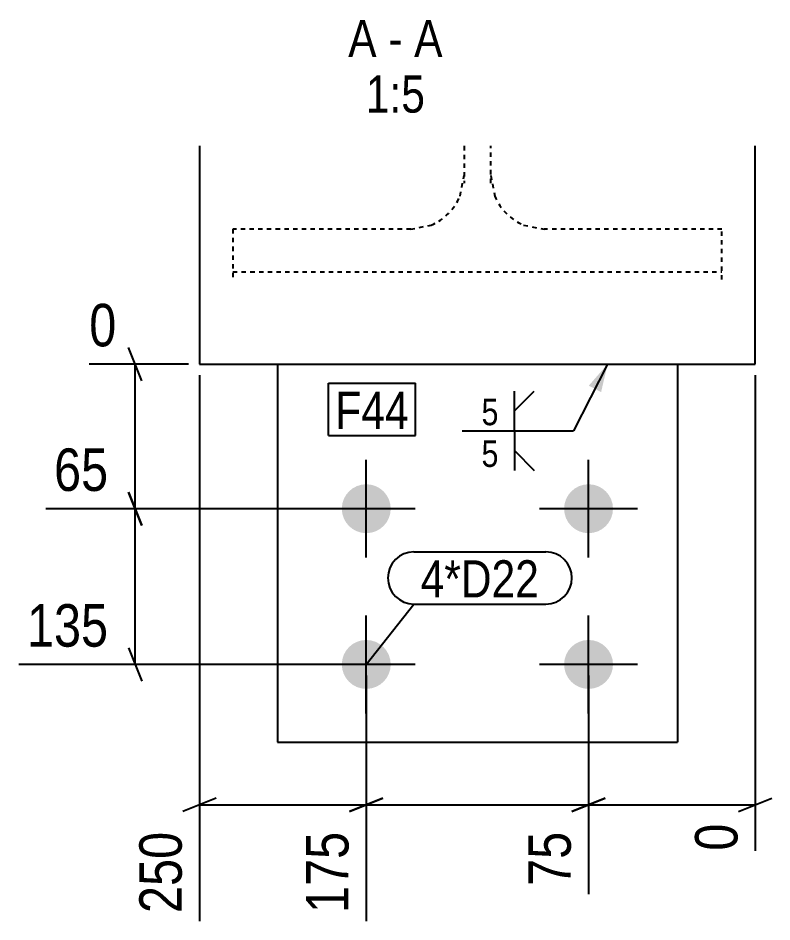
# Model space of a CAD drawing. Header units: millimetres. Extents: x 20 to 121689, y 20 to 5397.
# Drawn here: x 11820.2 to 12159.4, y 19.6 to 426 of the extents above; entities that cross this region are included whole.
import ezdxf

# ---------------------------------------------------------------- set-up
doc = ezdxf.new("R2010")
doc.units = ezdxf.units.MM
doc.linetypes.add('DXK_LINE_DOT2', pattern=[3.9198, 1.9599, -1.9599])
for name, color, linetype in [('MÅLSÆTNING', 7, 'Continuous'), ('STÅL', 7, 'Continuous'), ('TEKST', 7, 'Continuous')]:
    doc.layers.add(name, color=color, linetype=linetype)
doc.styles.add('Arial Narrow', font='ARIALN.TTF', dxfattribs={"height": 0.2})

msp = doc.modelspace()

# ---------------------------------------------------------------- hatches: boundary and pattern name
at = {"layer": 'STÅL', "linetype": 'Continuous'}
for points in [[(11965.88, 205.4, -1), (11987.88, 205.4, -1)], [(12065.88, 205.4, -1), (12087.88, 205.4, -1)], [(11965.88, 135.4, -1), (11987.88, 135.4, -1)], [(12065.88, 135.4, -1), (12087.88, 135.4, -1)]]:
    msp.add_hatch(color=96, dxfattribs=at).paths.add_polyline_path(points)
at = {"layer": 'TEKST', "linetype": 'Continuous'}
msp.add_hatch(color=3, dxfattribs=at).paths.add_polyline_path([(12076.97, 260.7), (12085.45, 270.4), (12082.54, 257.85)])

# ---------------------------------------------------------------- linework, layer by layer
at = {"layer": 'MÅLSÆTNING', "color": 7, "linetype": 'Continuous'}
for p, q in [((11875.94, 262.9), (11869.94, 277.9)), ((11896.88, 270.4), (11852.26, 270.4)), ((11872.94, 205.4), (11872.94, 270.4)), ((11901.88, 265.4), (11901.88, 20)), ((12151.88, 265.4), (12151.88, 51.66)), ((11869.94, 212.9), (11875.94, 197.9)), ((11875.94, 197.9), (11869.94, 212.9)), ((11971.88, 205.4), (11832.78, 205.4)), ((11971.88, 205.4), (11832.78, 205.4)), ((11872.94, 135.4), (11872.94, 205.4)), ((11869.94, 142.9), (11875.94, 127.9)), ((11971.88, 135.4), (11820.6, 135.4)), ((11976.88, 130.4), (11976.88, 20)), ((11976.88, 130.4), (11976.88, 20)), ((12076.88, 130.4), (12076.88, 32.19)), ((12076.88, 130.4), (12076.88, 32.19)), ((11909.38, 75.35), (11894.38, 69.35)), ((11984.38, 75.35), (11969.38, 69.35)), ((11969.38, 69.35), (11984.38, 75.35)), ((12084.38, 75.35), (12069.38, 69.35)), ((12069.38, 69.35), (12084.38, 75.35)), ((12144.38, 69.35), (12159.38, 75.35)), ((11901.88, 72.35), (11976.88, 72.35)), ((11976.88, 72.35), (12076.88, 72.35)), ((12076.88, 72.35), (12151.88, 72.35))]:
    msp.add_line(p, q, dxfattribs=at)
at = {"layer": 'STÅL', "color": 2, "linetype": 'Continuous'}
for p, q in [((11901.88, 368.46), (11901.88, 270.4)), ((12151.88, 270.4), (12151.88, 368.46)), ((11901.88, 270.4), (12151.88, 270.4))]:
    msp.add_line(p, q, dxfattribs=at)
at = {"layer": 'STÅL', "color": 7, "linetype": 'DXK_LINE_DOT2'}
for p, q in [((12020.88, 368.46), (12020.88, 351.79)), ((12032.88, 351.79), (12032.88, 368.46)), ((12019.05, 345.97), (12020.88, 355.22)), ((12032.88, 355.22), (12034.7, 345.97)), ((11996.88, 331.04), (11916.88, 331.04)), ((11916.88, 331.04), (11916.88, 308.47)), ((11996.88, 331.04), (12006.06, 332.88)), ((12047.69, 332.88), (12056.88, 331.04)), ((12136.88, 331.04), (12056.88, 331.04)), ((12136.88, 308.47), (12136.88, 331.04)), ((11916.88, 311.9), (12136.88, 311.9))]:
    msp.add_line(p, q, dxfattribs=at)
at = {"layer": 'STÅL', "color": 4, "linetype": 'Continuous'}
for p, q in [((11936.88, 270.4), (11936.88, 100.4)), ((12116.88, 270.4), (12116.88, 100.4)), ((11936.88, 100.4), (12116.88, 100.4))]:
    msp.add_line(p, q, dxfattribs=at)
at = {"layer": 'STÅL', "color": 30, "linetype": 'DXK_LINE_DOT2'}
msp.add_line((11936.88, 270.4), (12116.88, 270.4), dxfattribs=at)
at = {"layer": 'STÅL', "color": 96, "linetype": 'Continuous'}
for p, q in [((11976.88, 183.4), (11976.88, 227.4)), ((12076.88, 183.4), (12076.88, 227.4)), ((11998.88, 205.4), (11954.88, 205.4)), ((12098.88, 205.4), (12054.88, 205.4)), ((11976.88, 113.4), (11976.88, 157.4)), ((12076.88, 113.4), (12076.88, 157.4)), ((11998.88, 135.4), (11954.88, 135.4)), ((12098.88, 135.4), (12054.88, 135.4))]:
    msp.add_line(p, q, dxfattribs=at)
at = {"layer": 'STÅL', "color": 7, "linetype": 'DXK_LINE_DOT2'}
for centre, start, end in [((11996.76, 355.1), 292.7149, 337.7138), ((12057, 355.1), 202.2862, 247.2851)]:
    msp.add_arc(centre, 24.09, start, end, dxfattribs=at)
at = {"layer": 'TEKST', "color": 3, "linetype": 'Continuous'}
for p, q in [((12085.45, 270.4), (12070.11, 240.44)), ((12043.5, 249.36), (12043.5, 258.29)), ((12043.5, 249.36), (12052.43, 258.29)), ((12043.5, 240.44), (12043.5, 249.36)), ((12043.5, 240.44), (12043.5, 231.51)), ((12043.5, 231.51), (12043.5, 222.58)), ((12043.5, 231.51), (12052.43, 222.58))]:
    msp.add_line(p, q, dxfattribs=at)
at = {"layer": 'TEKST', "color": 7, "linetype": 'Continuous'}
for p, q in [((11959.96, 261.77), (11998.99, 261.77)), ((11959.96, 238.27), (11959.96, 261.77)), ((11998.99, 238.27), (11998.99, 261.77)), ((11959.96, 238.27), (11998.99, 238.27)), ((11998.35, 186.01), (12057.63, 186.01)), ((11976.88, 135.4), (11998.35, 162.51)), ((11998.35, 162.51), (12057.63, 162.51))]:
    msp.add_line(p, q, dxfattribs=at)
for centre, start, end in [((11998.35, 174.26), 90, 270), ((12057.63, 174.26), 270, 90)]:
    msp.add_arc(centre, 11.75, start, end, dxfattribs=at)

# ---------------------------------------------------------------- wipeouts: each hides what was drawn before it
at = {"color": 0, "linetype": 'Continuous'}
for points, layer in [([(11864.8, 209.4), (11864.8, 237.4), (11832.43, 237.4), (11832.43, 209.4)], 'MÅLSÆTNING'), ([(11864.8, 139.4), (11864.8, 167.4), (11820.24, 167.4), (11820.24, 139.4)], 'MÅLSÆTNING'), ([(11897.88, 64.21), (11869.88, 64.2), (11869.88, 19.64), (11897.88, 19.64)], 'MÅLSÆTNING'), ([(11972.88, 64.21), (11944.88, 64.2), (11944.88, 19.64), (11972.88, 19.64)], 'MÅLSÆTNING'), ([(12072.88, 64.21), (12044.88, 64.2), (12044.88, 31.83), (12072.88, 31.83)], 'MÅLSÆTNING'), ([(11981.55, 408.46), (11981.55, 425.96), (11968.77, 425.96), (11968.77, 408.46)], 'TEKST'), ([(11993.17, 408.46), (11993.17, 425.96), (11986.8, 425.96), (11986.8, 408.46)], 'TEKST'), ([(12011.21, 408.46), (12011.21, 425.96), (11998.42, 425.96), (11998.42, 408.46)], 'TEKST'), ([(12003.32, 383.46), (12003.32, 400.96), (11976.66, 400.96), (11976.66, 383.46)], 'TEKST'), ([(12037.36, 223.19), (12037.36, 237.69), (12027.74, 237.69), (12027.74, 223.19)], 'TEKST')]:
    msp.add_wipeout(points, dxfattribs=at).dxf.layer = layer
at = {"color": 0}
for points in [[(11995.99, 241.27), (11995.99, 258.77), (11962.96, 258.77), (11962.96, 241.27)], [(12037.36, 241.94), (12037.36, 256.44), (12027.74, 256.44), (12027.74, 241.94)], [(12054.63, 165.51), (12054.63, 183.01), (12001.35, 183.01), (12001.35, 165.51)]]:
    msp.add_wipeout(points, dxfattribs=at).dxf.layer = 'TEKST'

# ---------------------------------------------------------------- next in the draw order: linework, layer by layer
at = {"layer": 'TEKST', "color": 3, "linetype": 'Continuous'}
msp.add_line((12019.99, 240.44), (12070.11, 240.44), dxfattribs=at)

# ---------------------------------------------------------------- next in the draw order: texts
at = {"layer": 'MÅLSÆTNING', "color": 3, "linetype": 'Continuous', "style": 'Arial Narrow'}
for s, p in [('65', (11836.43, 213.4)), ('135', (11824.24, 143.4))]:
    msp.add_text(s, height=19.089, dxfattribs=at).set_placement(p)
for s, p in [('250', (11893.88, 23.64)), ('175', (11968.88, 23.64)), ('75', (12068.88, 35.83))]:
    msp.add_text(s, height=19.089, rotation=90.0002, dxfattribs=at).set_placement(p)
at = {"layer": 'TEKST', "color": 3, "linetype": 'Continuous', "style": 'Arial Narrow'}
for s, height, p in [('A', 16.7, (11968.77, 408.46)), ('A', 16.7, (11998.42, 408.46)), ('-', 16.7, (11986.8, 408.46)), ('1:5', 16.702, (11976.66, 383.46)), ('5', 11.93, (12028.74, 224.19))]:
    msp.add_text(s, height=height, dxfattribs=at).set_placement(p)
at = {"layer": 'TEKST', "color": 3, "style": 'Arial Narrow'}
msp.add_text('5', height=11.93, dxfattribs=at).set_placement((12028.74, 242.94))

# ---------------------------------------------------------------- next in the draw order: wipeouts: each hides what was drawn before it
at = {"color": 0, "linetype": 'Continuous'}
for points in [[(11868.44, 274.4), (11868.44, 302.4), (11848.26, 302.4), (11848.26, 274.4)], [(12147.88, 67.85), (12119.88, 67.85), (12119.88, 47.66), (12147.88, 47.66)]]:
    msp.add_wipeout(points, dxfattribs=at).dxf.layer = 'MÅLSÆTNING'
at = {"color": 0}
for points in [[(11995.99, 241.27), (11995.99, 258.77), (11962.96, 258.77), (11962.96, 241.27)], [(12054.63, 165.51), (12054.63, 183.01), (12001.35, 183.01), (12001.35, 165.51)]]:
    msp.add_wipeout(points, dxfattribs=at).dxf.layer = 'TEKST'

# ---------------------------------------------------------------- next in the draw order: texts
at = {"layer": 'MÅLSÆTNING', "color": 3, "linetype": 'Continuous', "style": 'Arial Narrow'}
msp.add_text('0', height=19.09, dxfattribs=at).set_placement((11852.26, 278.4))
msp.add_text('0', height=19.09, rotation=90.0002, dxfattribs=at).set_placement((12143.88, 51.66))
at = {"layer": 'TEKST', "color": 3, "style": 'Arial Narrow'}
for s, p in [('F44', (11962.96, 241.27)), ('4*D22', (12001.35, 165.51))]:
    msp.add_text(s, height=16.702, dxfattribs=at).set_placement(p)

doc.saveas('drawing.dxf')
